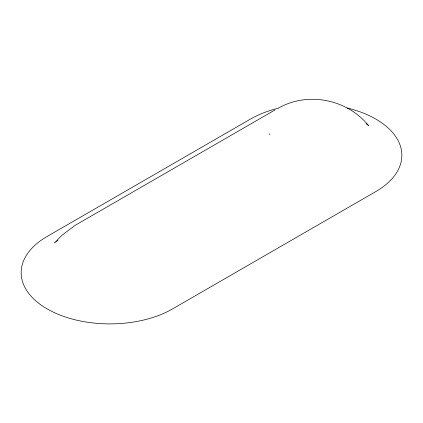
<?xml version="1.0" encoding="UTF-8"?>
<svg xmlns="http://www.w3.org/2000/svg" width="423" height="423" viewBox="0 0 423 423"><rect width="100%" height="100%" fill="white"/><g stroke="black" fill="none" stroke-linecap="round" stroke-linejoin="round"><path stroke-width="0.63" d="M57.993 240.285L54.445 242.955L62.044 235.177L75.315 225.242L275.135 109.88M278.175 108.272C307.817 91.183 347.214 99.268 368.555 125.589L366.017 123.675M269.07 133.853L269.974 134.371M347.093 107.997A88.708 51.215 0 0 1 375.867 191.529L172.579 308.896A88.708 51.215 0 0 1 47.133 308.896A88.708 51.215 0 0 1 47.133 236.468L250.421 119.101A88.708 51.215 0 0 1 277.932 108.309"/></g></svg>
